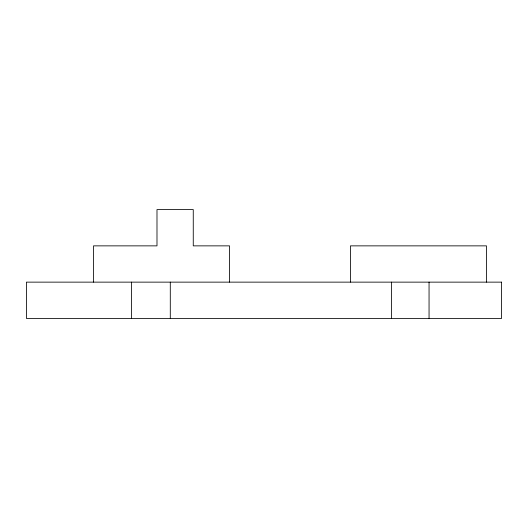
<?xml version="1.0" encoding="UTF-8"?>
<svg xmlns="http://www.w3.org/2000/svg" width="528" height="528" viewBox="0 0 528 528"><rect width="100%" height="100%" fill="white"/><g stroke="black" fill="none" stroke-linecap="round" stroke-linejoin="round"><path stroke-width="0.79" d="M486.486 282.137L486.486 245.863L350.453 245.863L350.453 282.137M429.053 282.137L429.053 318.41M391.565 282.137L391.565 318.41M229.541 282.137L229.541 245.863L193.261 245.863L193.261 209.59L156.988 209.59L156.988 245.863L93.509 245.863L93.509 282.137M170.293 282.137L170.293 318.41M131.597 282.137L131.597 318.41M501.6 282.137L26.4 282.137L26.4 318.41L501.6 318.41L501.6 282.137"/></g></svg>
